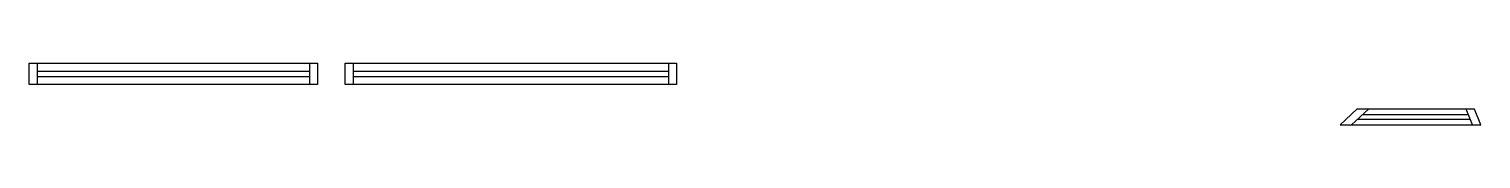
# Model space of a CAD drawing. Header units: metres. Extents: x 3432 to 4707, y 18 to 72.
import ezdxf

# ---------------------------------------------------------------- set-up
doc = ezdxf.new("R2010")
doc.units = ezdxf.units.M
for name, color, linetype in [('Painéis', 7, 'Continuous'), ('SARR_2.2x7', 7, 'Continuous'), ('SARR_EDITAR', 7, 'Continuous')]:
    doc.layers.add(name, color=color, linetype=linetype)

msp = doc.modelspace()

# ---------------------------------------------------------------- linework, layer by layer
at = {"layer": 'Painéis', "color": 7, "lineweight": 25}
for p, q in [((4597.8, 31.7), (4583, 17.7)), ((4701.1, 31.7), (4597.8, 31.7)), ((4706.7, 17.7), (4701.1, 31.7)), ((4583, 17.7), (4706.7, 17.7))]:
    msp.add_line(p, q, dxfattribs=at)
for points in [[(3554.5, 53.2), (3432.5, 53.2), (3432.5, 72.2), (3554.5, 72.2)], [(3554.5, 72.2), (3685.5, 72.2), (3685.5, 53.2), (3554.5, 53.2)], [(3953.8, 53.2), (3709.8, 53.2), (3709.8, 72.2), (3953.8, 72.2)], [(3953.8, 72.2), (4000.8, 72.2), (4000.8, 53.2), (3953.8, 53.2)]]:
    msp.add_lwpolyline(points, dxfattribs=at)
at = {"layer": 'SARR_2.2x7', "color": 7, "lineweight": 25}
for p, q in [((3439.5, 72.2), (3439.5, 53.2)), ((3439.5, 65.2), (3678.5, 65.2)), ((3678.5, 72.2), (3678.5, 53.2)), ((3716.8, 72.2), (3716.8, 53.2)), ((3716.8, 65.2), (3993.8, 65.2)), ((3993.8, 72.2), (3993.8, 53.2)), ((3678.5, 60.2), (3439.5, 60.2)), ((3993.8, 60.2), (3716.8, 60.2)), ((4608, 31.7), (4593.2, 17.7)), ((4699.1, 17.7), (4693.6, 31.7))]:
    msp.add_line(p, q, dxfattribs=at)
at = {"layer": 'SARR_EDITAR', "color": 7, "lineweight": 25}
for p, q in [((4695.6, 26.7), (4602.7, 26.7)), ((4598.5, 22.7), (4697.1, 22.7))]:
    msp.add_line(p, q, dxfattribs=at)

doc.saveas('drawing.dxf')
